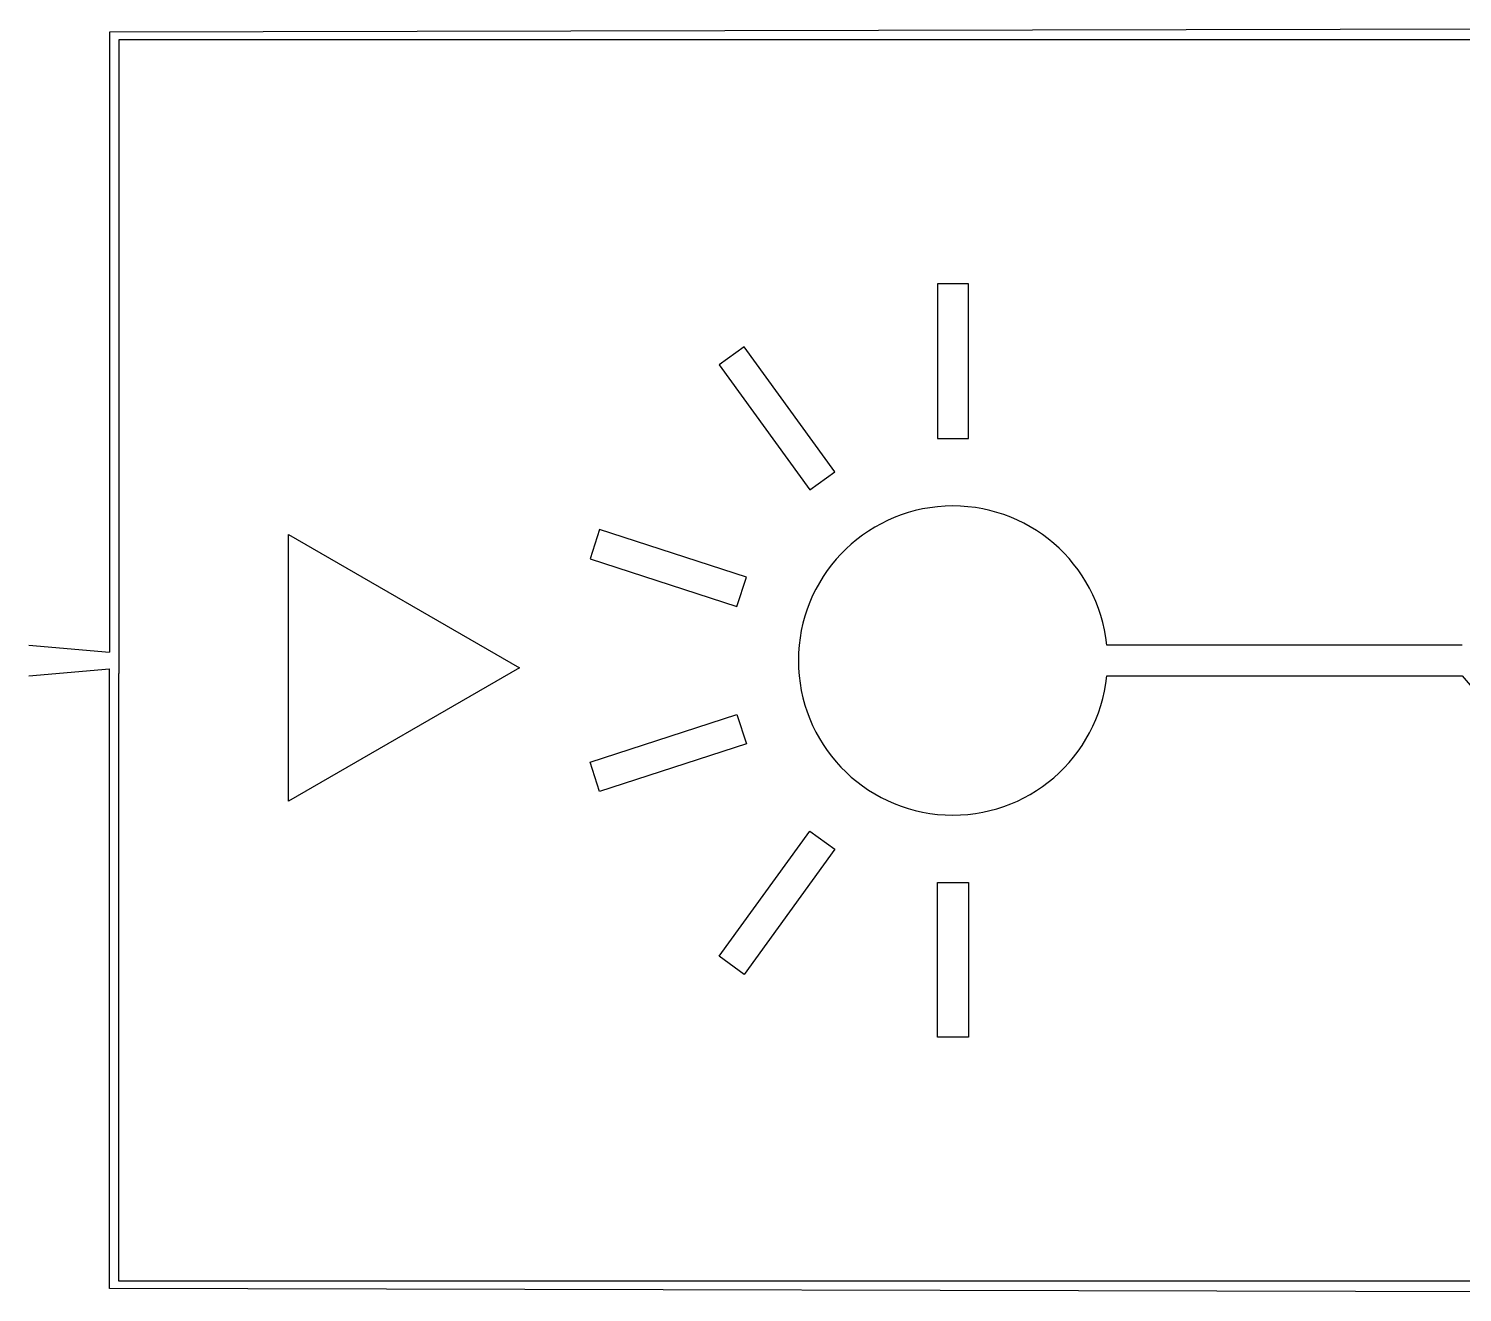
# Model space of a CAD drawing. Header units: millimetres. Extents: x 2102 to 86502, y 1818 to 64568.
# Drawn here: x 15405 to 22363, y 42458 to 48589 of the extents above; entities that cross this region are included whole.
import ezdxf

# ---------------------------------------------------------------- set-up
doc = ezdxf.new("R2010")
doc.units = ezdxf.units.MM
doc.layers.add('Layer-2', color=3, linetype='Continuous')

msp = doc.modelspace()

# ---------------------------------------------------------------- linework, layer by layer
at = {"layer": 'Layer-2'}
for p, q in [((23543.2, 48589.1), (15796.9, 48571.4)), ((15796.9, 48571.4), (15796.9, 45563.6)), ((23478.8, 48534.7), (15842.3, 48534.7)), ((15842.3, 48534.7), (15842.3, 45460.5)), ((19965.8, 47351), (19815.8, 47351)), ((19815.8, 47351), (19815.8, 46601)), ((19965.8, 46601), (19965.8, 47351)), ((18877.2, 47046), (18755.8, 46957.8)), ((19318, 46439.2), (18877.2, 47046)), ((18755.8, 46957.8), (19196.7, 46351.1)), ((19815.8, 46601), (19965.8, 46601)), ((19196.7, 46351.1), (19318, 46439.2)), ((16665.4, 44840.1), (16665.4, 46135.5)), ((16665.4, 46135.5), (17787.3, 45487.8)), ((18175.7, 46159.4), (18129.4, 46016.7)), ((18889, 45927.6), (18175.7, 46159.4)), ((18129.4, 46016.7), (18842.7, 45785)), ((18842.7, 45785), (18889, 45927.6)), ((15405, 45598.4), (15796.9, 45563.6)), ((22363.2, 45598.2), (20637.1, 45598.2)), ((15405, 45448.4), (15796.9, 45483.1)), ((15796.9, 42475.4), (15796.9, 45483.1)), ((15842.3, 42512), (15842.3, 45460.5)), ((17787.3, 45487.8), (16665.4, 44840.1)), ((20637.1, 45448.2), (22363.2, 45448.2)), ((22363.2, 45448.2), (23273, 44374.7)), ((18129.4, 45029.8), (18842.7, 45261.5)), ((18842.7, 45261.5), (18889, 45118.9)), ((18889, 45118.9), (18175.7, 44887.1)), ((18175.7, 44887.1), (18129.4, 45029.8)), ((18755.8, 44088.6), (19196.7, 44695.4)), ((19196.7, 44695.4), (19318, 44607.2)), ((19318, 44607.2), (18877.2, 44000.5)), ((19815.8, 44445.5), (19965.8, 44445.5)), ((19815.8, 43695.5), (19815.8, 44445.5)), ((19965.8, 44445.5), (19965.8, 43695.5)), ((18877.2, 44000.5), (18755.8, 44088.6)), ((19965.8, 43695.5), (19815.8, 43695.5)), ((23543.2, 42457.6), (15796.9, 42475.4)), ((23478.8, 42512), (15842.3, 42512))]:
    msp.add_line(p, q, dxfattribs=at)
msp.add_arc((19890.8, 45523.2), 750, 5.73917, 354.26083, dxfattribs=at)

doc.saveas('drawing.dxf')
